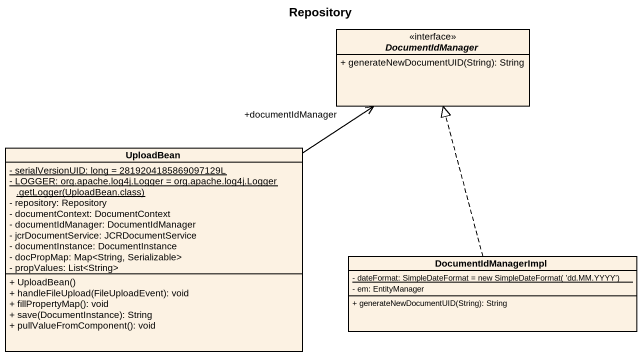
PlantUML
@startuml
title Repository
hide circle
hide empty members
skinparam classAttributeIconSize 0
interface DocumentIdManager <<interface>> {
  + generateNewDocumentUID(String): String
}
class UploadBean {
  {static} - serialVersionUID: long = 2819204185869097129L
  {static} {field} - LOGGER: org.apache.log4j.Logger = org.apache.log4j.Logger .getLogger(UploadBean.class)
  - repository: Repository
  - documentContext: DocumentContext
  - documentIdManager: DocumentIdManager
  - jcrDocumentService: JCRDocumentService
  - documentInstance: DocumentInstance
  - docPropMap: Map<String, Serializable>
  - propValues: List<String>
  + UploadBean()
  + handleFileUpload(FileUploadEvent): void
  + fillPropertyMap(): void
  + save(DocumentInstance): String
  + pullValueFromComponent(): void
}
class DocumentIdManagerImpl {
  {static} {field} - dateFormat: SimpleDateFormat = new SimpleDateFormat( 'dd.MM.YYYY')
  - em: EntityManager
  + generateNewDocumentUID(String): String
}
UploadBean -up-> "+documentIdManager" DocumentIdManager
DocumentIdManagerImpl .up.|> DocumentIdManager
@enduml
